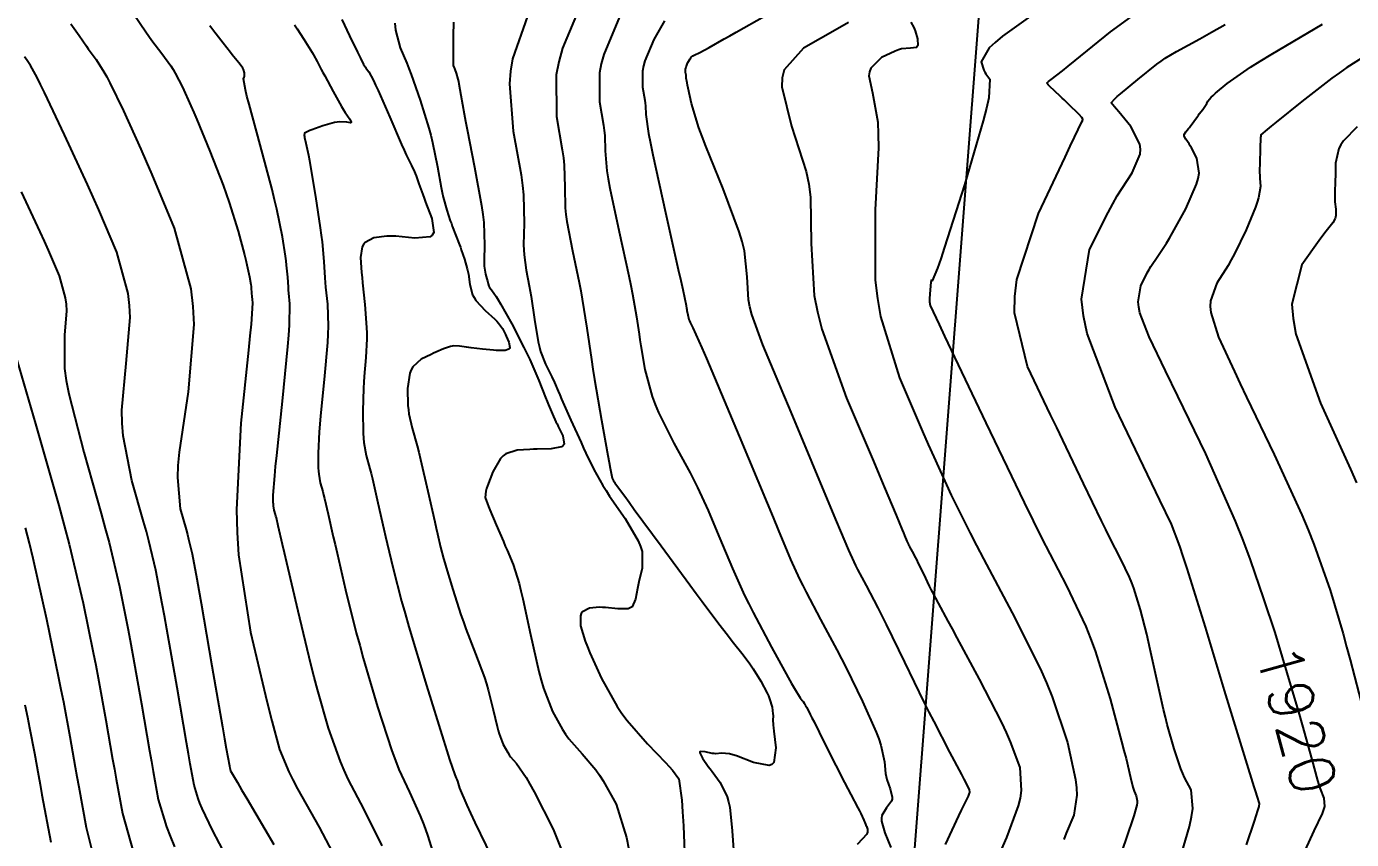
# Model space of a CAD drawing. Header units: metres. Extents: x 837476 to 838477, y 1189012 to 1191014.
# Drawn here: x 838122.8 to 838235.9, y 1189574.2 to 1189643.6 of the extents above; entities that cross this region are included whole.
import ezdxf

# ---------------------------------------------------------------- set-up
doc = ezdxf.new("R2010")
doc.units = ezdxf.units.M
doc.header["$LTSCALE"] = 0.3
for name, color, linetype in [('CORREDORVIA', 94, 'Continuous'), ('COTAS 10', 1, 'Continuous'), ('COTAS INT', 252, 'Continuous')]:
    doc.layers.add(name, color=color, linetype=linetype)
doc.styles.get("Standard").update_dxf_attribs({"font": 'simplex.shx'})

msp = doc.modelspace()

# ---------------------------------------------------------------- linework, layer by layer
at = {"layer": 'CORREDORVIA'}
msp.add_lwpolyline([(837910.676, 1191000.965), (838246.889, 1191005.3), (838347.391, 1190870.925), (838423.516, 1190628.699), (838450.215, 1190473.685), (838321.32, 1190375.615), (838242.09, 1190297.633), (838236.889, 1190068.622), (838166.593, 1189160.17), (837860.483, 1189307.124), (837593.191, 1189234.399), (837744.487, 1189686.609), (837700.859, 1189887.9), (837671.347, 1190075.087), (837676.273, 1190181.696), (837885.383, 1190229.429), (837983.184, 1190344.12), (837817.554, 1190502.187), (837798.033, 1190660.17), (837963.574, 1190795.982)], close=True, dxfattribs=at)
at = {"layer": 'COTAS 10'}
for points in [[(838165.552, 1189644.476), (838164.265, 1189640.84), (838164.093, 1189639.787), (838164, 1189638.714), (838164.33, 1189634.671), (838164.988, 1189630.925), (838165.103, 1189630.038), (838165.189, 1189629.217), (838165.255, 1189626.795), (838165.206, 1189624.968), (838165.218, 1189624.521), (838165.243, 1189624.101), (838165.425, 1189622.796), (838165.69, 1189621.458), (838165.766, 1189621.016), (838165.843, 1189620.543), (838166.132, 1189618.576), (838166.456, 1189616.674), (838166.555, 1189616.241), (838166.659, 1189615.849), (838167.072, 1189614.773), (838167.457, 1189614.042), (838167.545, 1189613.867), (838167.624, 1189613.705), (838167.84, 1189613.217), (838168.153, 1189612.476), (838168.293, 1189612.154), (838168.456, 1189611.78), (838169.24, 1189610.007), (838170.108, 1189608.081), (838170.325, 1189607.611), (838170.532, 1189607.169), (838171.196, 1189605.798), (838171.969, 1189604.432), (838172.245, 1189603.991), (838172.548, 1189603.525), (838173.866, 1189601.615), (838175, 1189599.697), (838175.187, 1189599.224), (838175.32, 1189598.776), (838175.339, 1189597.371), (838175.045, 1189596.209), (838174.979, 1189595.915), (838174.92, 1189595.633), (838174.766, 1189594.714), (838174.466, 1189594.076), (838174.315, 1189593.971), (838174.135, 1189593.896), (838173.242, 1189593.885), (838172.214, 1189594.012), (838171.949, 1189594.024), (838171.692, 1189594.026), (838170.836, 1189593.951), (838170.232, 1189593.637), (838170.134, 1189593.488), (838170.066, 1189593.312), (838170.074, 1189592.454), (838170.472, 1189591.133), (838170.651, 1189590.666), (838170.86, 1189590.155), (838171.864, 1189587.942), (838173.194, 1189585.567), (838173.608, 1189584.953), (838174.043, 1189584.359), (838175.781, 1189582.374), (838177.33, 1189580.785), (838177.646, 1189580.44), (838177.913, 1189580.137), (838178.47, 1189579.386), (838178.71, 1189577.561), (838178.778, 1189576.58), (838178.846, 1189575.392), (838179.097, 1189569.386)], [(838153.117, 1189573.681), (838151.605, 1189576.759), (838150.226, 1189579.369), (838149.886, 1189580.118), (838149.565, 1189580.877), (838148.557, 1189583.711), (838147.617, 1189587.013), (838147.339, 1189588.067), (838147.052, 1189589.182), (838145.951, 1189593.711), (838144.99, 1189597.823), (838144.792, 1189598.674), (838144.623, 1189599.4), (838144.257, 1189600.985), (838144.1, 1189601.66), (838144.063, 1189601.813), (838144.028, 1189601.952), (838143.924, 1189602.33), (838143.857, 1189602.695), (838143.845, 1189602.824), (838143.836, 1189602.967), (838143.829, 1189603.586), (838143.957, 1189605.244), (838144.034, 1189606.041), (838144.128, 1189606.985), (838144.617, 1189611.617), (838145.084, 1189616.293), (838145.164, 1189617.265), (838145.223, 1189618.097), (838145.258, 1189619.936), (838145.166, 1189620.846), (838145.144, 1189621.092), (838145.124, 1189621.336), (838145.067, 1189622.195), (838144.971, 1189623.238), (838144.927, 1189623.598), (838144.875, 1189623.989), (838144.623, 1189625.655), (838144.146, 1189627.994), (838143.952, 1189628.809), (838143.73, 1189629.696), (838142.708, 1189633.501), (838141.762, 1189636.966), (838141.59, 1189637.638), (838141.456, 1189638.185), (838141.294, 1189639.125), (838141.362, 1189639.281), (838141.373, 1189639.334), (838141.381, 1189639.391), (838141.38, 1189639.635), (838141.291, 1189639.932), (838141.244, 1189640.023), (838141.186, 1189640.119), (838140.894, 1189640.496), (838140.47, 1189641), (838140.329, 1189641.174), (838140.178, 1189641.364), (838139.544, 1189642.179), (838138.968, 1189642.931), (838138.853, 1189643.081), (838138.756, 1189643.206), (838138.504, 1189643.531), (838138.472, 1189643.575), (838138.42, 1189643.651)], [(838192.96, 1189643.938), (838191.995, 1189643.391), (838189.092, 1189641.748), (838187.467, 1189639.893), (838187.297, 1189639.208), (838187.249, 1189638.449), (838188.087, 1189635.085), (838189.336, 1189631.21), (838189.547, 1189630.128), (838189.699, 1189629.042), (838189.758, 1189625.085), (838190.026, 1189620.638), (838190.309, 1189619.243), (838190.683, 1189617.776), (838192.786, 1189611.886), (838195.074, 1189606.487), (838195.564, 1189605.33), (838195.991, 1189604.319), (838197.014, 1189601.886), (838197.531, 1189600.649), (838197.639, 1189600.391), (838197.731, 1189600.169), (838197.938, 1189599.676), (838198.07, 1189599.387), (838198.116, 1189599.294), (838198.166, 1189599.196), (838198.378, 1189598.797), (838198.671, 1189598.237), (838198.771, 1189598.038), (838198.88, 1189597.82), (838199.341, 1189596.872), (838199.849, 1189595.835), (838199.987, 1189595.561), (838200.124, 1189595.292), (838200.608, 1189594.368), (838201.433, 1189592.836), (838201.785, 1189592.184), (838202.19, 1189591.433), (838204.1, 1189587.897), (838206.008, 1189584.197), (838206.413, 1189583.342), (838206.764, 1189582.56), (838207.582, 1189580.35), (838207.692, 1189578.383), (838207.595, 1189577.754), (838207.443, 1189577.09), (838206.438, 1189574.389), (838205.202, 1189571.599)], [(838231.624, 1189572.591), (838232.72, 1189574.958), (838233.426, 1189576.437), (838233.537, 1189576.759), (838233.611, 1189577.042), (838233.572, 1189577.749), (838233.244, 1189578.533), (838233.135, 1189578.865), (838233.019, 1189579.247), (838232.534, 1189581.041), (838231.722, 1189583.992), (838231.4, 1189585.103), (838231.036, 1189586.341), (838229.369, 1189591.874), (838228.398, 1189594.759), (838227.279, 1189598.083), (838226.648, 1189599.748), (838225.995, 1189601.389), (838223.445, 1189607.117), (838221.062, 1189612.042), (838220.012, 1189614.21), (838218.607, 1189617.117), (838217.835, 1189619.159), (838217.734, 1189619.648), (838217.682, 1189620.104), (838217.903, 1189621.475), (838218.456, 1189622.565), (838218.614, 1189622.843), (838218.774, 1189623.111), (838219.366, 1189623.995), (838220.1, 1189625.114), (838220.349, 1189625.53), (838220.618, 1189625.992), (838221.755, 1189628.045), (838222.671, 1189630.139), (838222.8, 1189630.626), (838222.875, 1189631.074), (838222.7, 1189632.359), (838222.233, 1189633.232), (838222.125, 1189633.42), (838222.026, 1189633.585), (838221.746, 1189633.986), (838221.613, 1189634.233), (838221.606, 1189634.3), (838221.612, 1189634.366), (838221.744, 1189634.603), (838221.981, 1189634.88), (838222.053, 1189634.971), (838222.128, 1189635.069), (838222.424, 1189635.476), (838222.733, 1189635.911), (838222.818, 1189636.025), (838222.901, 1189636.138), (838223.197, 1189636.524), (838223.442, 1189636.857), (838223.494, 1189636.936), (838223.538, 1189637.009), (838223.638, 1189637.227), (838223.923, 1189637.567), (838224.083, 1189637.717), (838224.279, 1189637.892), (838225.283, 1189638.728), (838227.283, 1189640.11), (838228.108, 1189640.63), (838229.05, 1189641.208), (838233.43, 1189643.79)], [(838121.729, 1189615.816), (838123.535, 1189609.674), (838125.532, 1189602.721), (838125.992, 1189601.016), (838126.413, 1189599.407), (838127.599, 1189594.39), (838128.458, 1189590.183), (838128.673, 1189589.085), (838128.878, 1189588.015), (838129.534, 1189584.39), (838130.111, 1189581.076), (838130.266, 1189580.203), (838130.418, 1189579.348), (838130.953, 1189576.42), (838131.862, 1189573.198)]]:
    msp.add_lwpolyline(points, dxfattribs=at)
at = {"layer": 'COTAS INT'}
for points in [[(838170.473, 1189646.393), (838168.525, 1189641.741), (838168.209, 1189640.579), (838167.99, 1189639.471), (838168.008, 1189635.922), (838168.512, 1189633.055), (838168.6, 1189632.376), (838168.666, 1189631.748), (838168.717, 1189629.895), (838168.762, 1189628.129), (838168.824, 1189627.555), (838168.908, 1189626.945), (838169.39, 1189624.436), (838169.955, 1189621.753), (838170.091, 1189621.034), (838170.219, 1189620.325), (838170.605, 1189617.847), (838170.998, 1189615.177), (838171.129, 1189614.347), (838171.271, 1189613.477), (838171.862, 1189610.006), (838172.402, 1189606.98), (838172.511, 1189606.39), (838172.601, 1189605.907), (838172.781, 1189605.062), (838172.837, 1189604.937), (838172.85, 1189604.909), (838172.861, 1189604.884), (838172.892, 1189604.819), (838172.945, 1189604.734), (838172.97, 1189604.697), (838173, 1189604.653), (838173.147, 1189604.446), (838173.837, 1189603.501), (838174.209, 1189602.993), (838174.661, 1189602.377), (838176.947, 1189599.26), (838179.392, 1189595.939), (838179.943, 1189595.194), (838180.44, 1189594.525), (838181.78, 1189592.741), (838182.694, 1189591.555), (838182.922, 1189591.263), (838183.139, 1189590.987), (838183.833, 1189590.122), (838184.461, 1189589.291), (838184.637, 1189589.037), (838184.814, 1189588.772), (838185.459, 1189587.728), (838186.003, 1189586.709), (838186.115, 1189586.46), (838186.211, 1189586.225), (838186.42, 1189585.496), (838186.495, 1189584.949), (838186.505, 1189584.829), (838186.512, 1189584.723), (838186.501, 1189584.455), (838186.514, 1189583.975), (838186.536, 1189583.736), (838186.566, 1189583.45), (838186.737, 1189582.033), (838186.582, 1189580.795), (838186.405, 1189580.621), (838186.17, 1189580.521), (838184.84, 1189580.772), (838183.38, 1189581.34), (838183.064, 1189581.44), (838182.785, 1189581.515), (838182.098, 1189581.579), (838181.619, 1189581.537), (838181.473, 1189581.546), (838181.321, 1189581.563), (838180.722, 1189581.697), (838180.296, 1189581.728), (838180.253, 1189581.68), (838180.242, 1189581.607), (838180.475, 1189581.142), (838180.977, 1189580.448), (838181.137, 1189580.231), (838181.305, 1189580.003), (838181.985, 1189579.091), (838182.593, 1189577.861), (838182.714, 1189577.432), (838182.816, 1189576.966), (838183.017, 1189574.962), (838183.186, 1189572.543)], [(838220.904, 1189571.338), (838222.068, 1189575.318), (838222.242, 1189576.149), (838222.351, 1189576.862), (838222.209, 1189578.456), (838221.643, 1189579.495), (838221.484, 1189579.858), (838221.325, 1189580.254), (838220.746, 1189581.956), (838220.165, 1189584.029), (838220.005, 1189584.659), (838219.846, 1189585.312), (838219.276, 1189587.874), (838218.718, 1189590.439), (838218.566, 1189591.095), (838218.416, 1189591.726), (838217.886, 1189593.81), (838217.312, 1189595.648), (838217.134, 1189596.124), (838216.949, 1189596.586), (838216.213, 1189598.137), (838215.244, 1189600.012), (838214.912, 1189600.679), (838214.553, 1189601.409), (838213.024, 1189604.579), (838211.249, 1189608.294), (838210.733, 1189609.368), (838210.207, 1189610.462), (838208.223, 1189614.579), (838207.119, 1189619.162), (838207.149, 1189620.55), (838207.324, 1189621.99), (838209.167, 1189627.622), (838211.435, 1189632.453), (838211.878, 1189633.388), (838212.241, 1189634.149), (838212.881, 1189635.444), (838212.949, 1189635.6), (838212.952, 1189635.642), (838212.947, 1189635.685), (838212.87, 1189635.836), (838212.651, 1189636.07), (838212.558, 1189636.165), (838212.45, 1189636.273), (838211.939, 1189636.77), (838211.357, 1189637.327), (838211.204, 1189637.472), (838211.054, 1189637.613), (838210.542, 1189638.09), (838210.145, 1189638.465), (838210.068, 1189638.541), (838210.006, 1189638.605), (838209.899, 1189638.738), (838209.946, 1189638.821), (838209.981, 1189638.854), (838210.025, 1189638.891), (838210.261, 1189639.06), (838211.218, 1189639.805), (838211.716, 1189640.206), (838212.315, 1189640.69), (838215.321, 1189643.142), (838219.278, 1189646.032)], [(838131.933, 1189644.656), (838132.942, 1189643.137), (838133.203, 1189642.761), (838133.458, 1189642.404), (838134.314, 1189641.277), (838135.078, 1189640.231), (838135.275, 1189639.925), (838135.464, 1189639.612), (838136.094, 1189638.422), (838136.808, 1189636.833), (838137.051, 1189636.268), (838137.313, 1189635.649), (838138.422, 1189632.964), (838139.543, 1189630.066), (838139.813, 1189629.313), (838140.066, 1189628.581), (838140.831, 1189626.118), (838141.377, 1189624.107), (838141.492, 1189623.66), (838141.59, 1189623.261), (838141.813, 1189622.217), (838141.912, 1189621.564), (838141.932, 1189621.411), (838141.949, 1189621.27), (838141.987, 1189620.861), (838142.009, 1189620.524), (838142.025, 1189620.332), (838142.062, 1189619.975), (838141.932, 1189618.187), (838141.836, 1189617.188), (838141.714, 1189615.971), (838141.057, 1189609.756), (838140.682, 1189602.369), (838140.738, 1189600.413), (838140.864, 1189598.496), (838141.897, 1189591.897), (838143.18, 1189586.502), (838143.464, 1189585.345), (838143.717, 1189584.334), (838144.373, 1189581.897), (838145.166, 1189579.977), (838145.506, 1189579.291), (838145.897, 1189578.539), (838147.745, 1189575.268), (838149.743, 1189571.48)], [(838209.479, 1189645.187), (838206.088, 1189642.769), (838205.457, 1189642.24), (838204.961, 1189641.77), (838204.283, 1189640.58), (838204.515, 1189639.87), (838204.593, 1189639.703), (838204.677, 1189639.55), (838205.026, 1189639.107), (838204.928, 1189637.508), (838204.729, 1189636.626), (838204.456, 1189635.553), (838202.848, 1189630.092), (838201.151, 1189624.758), (838200.821, 1189623.764), (838200.552, 1189622.98), (838200.087, 1189621.896), (838200.018, 1189621.951), (838199.999, 1189621.885), (838199.979, 1189621.785), (838199.908, 1189621.129), (838199.865, 1189620.385), (838199.863, 1189620.228), (838199.865, 1189620.093), (838199.908, 1189619.784), (838200.681, 1189618.148), (838201.143, 1189617.176), (838201.712, 1189615.979), (838204.662, 1189609.784), (838207.942, 1189602.986), (838208.719, 1189601.409), (838209.439, 1189599.964), (838211.566, 1189595.851), (838213.205, 1189592.397), (838213.618, 1189591.368), (838214.013, 1189590.308), (838215.292, 1189586.216), (838216.265, 1189582.573), (838216.468, 1189581.796), (838216.642, 1189581.12), (838217.029, 1189579.511), (838217.226, 1189578.69), (838217.279, 1189578.51), (838217.332, 1189578.35), (838217.521, 1189577.943), (838217.601, 1189577.514), (838217.586, 1189577.341), (838217.554, 1189577.143), (838217.304, 1189576.231), (838216.657, 1189574.302), (838216.375, 1189573.463)], [(838126.547, 1189643.81), (838127.263, 1189642.834), (838127.876, 1189641.909), (838128.036, 1189641.68), (838128.191, 1189641.463), (838128.712, 1189640.777), (838129.37, 1189639.734), (838129.611, 1189639.291), (838129.878, 1189638.781), (838131.055, 1189636.385), (838132.533, 1189633.129), (838132.991, 1189632.077), (838133.469, 1189630.961), (838135.368, 1189626.385), (838136.789, 1189621.201), (838136.966, 1189619.701), (838137.049, 1189618.172), (838136.564, 1189612.418), (838135.792, 1189607.272), (838135.694, 1189606.128), (838135.645, 1189605.104), (838135.884, 1189602.418), (838136.383, 1189600.68), (838136.498, 1189600.254), (838136.603, 1189599.852), (838136.9, 1189598.597), (838137.301, 1189596.462), (838137.472, 1189595.504), (838137.669, 1189594.387), (838138.597, 1189589.028), (838139.493, 1189583.831), (838139.67, 1189582.816), (838139.815, 1189581.984), (838140.082, 1189580.512), (838140.137, 1189580.28), (838140.149, 1189580.23), (838140.16, 1189580.187), (838140.188, 1189580.082), (838140.767, 1189579.076), (838141.125, 1189578.465), (838141.568, 1189577.709), (838143.885, 1189573.778)], [(838145.642, 1189643.739), (838145.752, 1189643.575), (838145.876, 1189643.387), (838146.446, 1189642.511), (838147.025, 1189641.591), (838147.155, 1189641.376), (838147.272, 1189641.177), (838147.583, 1189640.6), (838147.929, 1189639.927), (838148.067, 1189639.667), (838148.223, 1189639.375), (838148.941, 1189638.057), (838149.67, 1189636.763), (838149.833, 1189636.487), (838149.979, 1189636.247), (838150.367, 1189635.676), (838150.497, 1189635.431), (838150.481, 1189635.396), (838150.441, 1189635.376), (838150.111, 1189635.422), (838149.504, 1189635.46), (838149.291, 1189635.434), (838149.057, 1189635.392), (838148.051, 1189635.109), (838147.124, 1189634.778), (838146.941, 1189634.706), (838146.79, 1189634.642), (838146.508, 1189634.484), (838146.48, 1189634.291), (838146.488, 1189634.207), (838146.503, 1189634.108), (838146.614, 1189633.639), (838146.835, 1189632.603), (838146.919, 1189632.147), (838147.013, 1189631.617), (838147.434, 1189629.093), (838147.839, 1189626.413), (838147.922, 1189625.785), (838147.994, 1189625.207), (838148.148, 1189623.529), (838148.239, 1189622.148), (838148.271, 1189621.756), (838148.306, 1189621.36), (838148.454, 1189619.898), (838148.514, 1189618.008), (838148.492, 1189617.342), (838148.454, 1189616.616), (838148.178, 1189613.479), (838147.865, 1189610.359), (838147.803, 1189609.643), (838147.752, 1189608.991), (838147.657, 1189607.172), (838147.672, 1189605.934), (838147.689, 1189605.649), (838147.713, 1189605.389), (838147.848, 1189604.66), (838148.056, 1189603.904), (838148.126, 1189603.626), (838148.201, 1189603.32), (838148.515, 1189601.969), (838148.955, 1189600.043), (838149.109, 1189599.374), (838149.278, 1189598.646), (838150.006, 1189595.526), (838150.924, 1189591.861), (838151.213, 1189590.789), (838151.517, 1189589.693), (838152.742, 1189585.526), (838153.964, 1189581.777), (838154.267, 1189580.944), (838154.555, 1189580.199), (838155.465, 1189578.249), (838156.384, 1189576.241), (838156.677, 1189575.46), (838156.988, 1189574.581), (838158.249, 1189570.594)], [(838149.678, 1189644.179), (838150.345, 1189642.808), (838151.023, 1189641.413), (838151.163, 1189641.127), (838151.284, 1189640.883), (838151.548, 1189640.363), (838151.695, 1189640.121), (838151.742, 1189640.052), (838151.791, 1189639.982), (838151.989, 1189639.726), (838152.395, 1189638.973), (838152.575, 1189638.591), (838152.784, 1189638.134), (838153.785, 1189635.854), (838154.792, 1189633.535), (838155.006, 1189633.052), (838155.192, 1189632.639), (838155.628, 1189631.721), (838155.88, 1189631.199), (838155.95, 1189631.034), (838156.02, 1189630.861), (838156.272, 1189630.163), (838156.597, 1189629.251), (838156.712, 1189628.943), (838156.839, 1189628.611), (838157.386, 1189627.21), (838157.536, 1189626.005), (838157.412, 1189625.796), (838157.216, 1189625.641), (838155.909, 1189625.534), (838154.294, 1189625.687), (838153.904, 1189625.697), (838153.538, 1189625.692), (838152.424, 1189625.558), (838151.668, 1189625.162), (838151.529, 1189624.993), (838151.421, 1189624.797), (838151.282, 1189623.874), (838151.374, 1189622.594), (838151.412, 1189622.173), (838151.454, 1189621.723), (838151.651, 1189619.859), (838151.804, 1189617.918), (838151.819, 1189617.419), (838151.823, 1189616.938), (838151.739, 1189615.34), (838151.602, 1189613.733), (838151.573, 1189613.245), (838151.547, 1189612.739), (838151.486, 1189610.757), (838151.507, 1189608.901), (838151.534, 1189608.473), (838151.57, 1189608.084), (838151.772, 1189606.99), (838152.084, 1189605.855), (838152.189, 1189605.44), (838152.301, 1189604.98), (838152.772, 1189602.954), (838153.287, 1189600.686), (838153.427, 1189600.074), (838153.566, 1189599.469), (838154.06, 1189597.341), (838154.796, 1189594.541), (838155.088, 1189593.512), (838155.418, 1189592.373), (838156.927, 1189587.341), (838158.363, 1189582.678), (838158.648, 1189581.77), (838158.883, 1189581.029), (838159.325, 1189579.739), (838159.461, 1189579.44), (838159.505, 1189579.324), (838159.551, 1189579.193), (838159.739, 1189578.599), (838160.352, 1189577.136), (838160.667, 1189576.457), (838161.044, 1189575.659), (838162.928, 1189571.788)], [(838154.215, 1189643.875), (838154.279, 1189643.286), (838154.66, 1189641.777), (838155.225, 1189640.467), (838155.406, 1189640.005), (838155.597, 1189639.498), (838156.376, 1189637.309), (838157.117, 1189634.931), (838157.286, 1189634.307), (838157.438, 1189633.697), (838157.852, 1189631.617), (838158.161, 1189629.841), (838158.247, 1189629.422), (838158.333, 1189629.036), (838158.642, 1189627.905), (838158.951, 1189627.012), (838159.037, 1189626.776), (838159.122, 1189626.543), (838159.429, 1189625.743), (838159.728, 1189624.966), (838159.808, 1189624.749), (838159.887, 1189624.531), (838160.164, 1189623.734), (838160.395, 1189622.915), (838160.446, 1189622.682), (838160.491, 1189622.446), (838160.604, 1189621.573), (838160.853, 1189620.692), (838160.983, 1189620.452), (838161.14, 1189620.213), (838161.928, 1189619.36), (838162.739, 1189618.612), (838162.911, 1189618.438), (838163.06, 1189618.278), (838163.406, 1189617.822), (838163.607, 1189617.423), (838163.664, 1189617.3), (838163.722, 1189617.171), (838163.935, 1189616.658), (838164.02, 1189616.212), (838163.997, 1189616.126), (838163.953, 1189616.055), (838163.629, 1189615.933), (838163.053, 1189615.94), (838162.852, 1189615.951), (838162.632, 1189615.966), (838161.686, 1189616.051), (838160.74, 1189616.158), (838160.52, 1189616.187), (838160.318, 1189616.214), (838159.739, 1189616.309), (838159.251, 1189616.331), (838159.106, 1189616.314), (838158.957, 1189616.285), (838158.382, 1189616.097), (838157.722, 1189615.806), (838157.519, 1189615.713), (838157.306, 1189615.614), (838156.466, 1189615.212), (838155.739, 1189614.561), (838155.598, 1189614.306), (838155.483, 1189614.019), (838155.286, 1189612.708), (838155.333, 1189611.262), (838155.372, 1189610.889), (838155.422, 1189610.528), (838155.696, 1189609.32), (838156.113, 1189607.807), (838156.252, 1189607.253), (838156.402, 1189606.64), (838157.029, 1189603.938), (838157.619, 1189601.328), (838157.744, 1189600.774), (838157.854, 1189600.291), (838158.115, 1189599.156), (838158.368, 1189598.201), (838158.474, 1189597.833), (838158.594, 1189597.42), (838159.156, 1189595.551), (838159.857, 1189593.394), (838160.066, 1189592.798), (838160.28, 1189592.202), (838161.107, 1189590.058), (838161.866, 1189588.024), (838162.038, 1189587.499), (838162.193, 1189586.99), (838162.616, 1189585.288), (838162.938, 1189583.863), (838163.029, 1189583.528), (838163.122, 1189583.219), (838163.465, 1189582.319), (838163.853, 1189581.626), (838163.974, 1189581.447), (838164.101, 1189581.273), (838164.609, 1189580.693), (838165.42, 1189579.502), (838165.738, 1189578.944), (838166.097, 1189578.285), (838167.733, 1189575.081), (838169.29, 1189571.203)], [(838159.225, 1189643.956), (838159.201, 1189642.793), (838159.187, 1189641.848), (838159.205, 1189640.265), (838159.289, 1189640.07), (838159.316, 1189640.001), (838159.344, 1189639.925), (838159.46, 1189639.599), (838159.595, 1189639.091), (838159.635, 1189638.9), (838159.676, 1189638.688), (838159.837, 1189637.744), (838160.122, 1189636.142), (838160.241, 1189635.515), (838160.378, 1189634.81), (838161.022, 1189631.6), (838161.614, 1189628.312), (838161.719, 1189627.557), (838161.798, 1189626.869), (838161.872, 1189624.946), (838161.828, 1189623.663), (838161.833, 1189623.379), (838161.845, 1189623.126), (838161.95, 1189622.468), (838162.077, 1189622.06), (838162.103, 1189621.965), (838162.125, 1189621.877), (838162.169, 1189621.625), (838162.225, 1189621.424), (838162.255, 1189621.369), (838162.291, 1189621.315), (838162.47, 1189621.121), (838162.868, 1189620.558), (838163.042, 1189620.271), (838163.243, 1189619.927), (838164.198, 1189618.213), (838165.24, 1189616.205), (838165.496, 1189615.677), (838165.738, 1189615.161), (838166.496, 1189613.396), (838167.082, 1189611.926), (838167.216, 1189611.596), (838167.337, 1189611.298), (838167.675, 1189610.502), (838167.967, 1189609.866), (838168.06, 1189609.671), (838168.158, 1189609.466), (838168.557, 1189608.657), (838168.668, 1189607.959), (838168.585, 1189607.825), (838168.452, 1189607.716), (838167.561, 1189607.539), (838166.376, 1189607.518), (838166.059, 1189607.509), (838165.746, 1189607.498), (838164.654, 1189607.446), (838163.688, 1189607.122), (838163.454, 1189606.941), (838163.235, 1189606.719), (838162.566, 1189605.586), (838162.118, 1189604.405), (838162.039, 1189604.153), (838161.979, 1189603.933), (838161.924, 1189603.411), (838162.111, 1189602.864), (838162.203, 1189602.63), (838162.314, 1189602.358), (838162.862, 1189601.077), (838163.486, 1189599.632), (838163.646, 1189599.257), (838163.799, 1189598.894), (838164.304, 1189597.672), (838164.815, 1189596.057), (838164.972, 1189595.445), (838165.136, 1189594.761), (838165.787, 1189591.698), (838166.498, 1189588.545), (838166.701, 1189587.804), (838166.906, 1189587.12), (838167.664, 1189585.13), (838168.523, 1189583.596), (838168.791, 1189583.2), (838169.072, 1189582.816), (838170.195, 1189581.534), (838171.375, 1189580.144), (838171.692, 1189579.692), (838172.005, 1189579.211), (838173.102, 1189577.234), (838174, 1189574.382), (838174.188, 1189573.35)], [(838173.395, 1189644.432), (838172.045, 1189641.207), (838171.826, 1189640.401), (838171.674, 1189639.633), (838171.687, 1189637.173), (838172.036, 1189635.185), (838172.097, 1189634.715), (838172.143, 1189634.279), (838172.178, 1189632.994), (838172.318, 1189631.289), (838172.43, 1189630.589), (838172.573, 1189629.789), (838173.355, 1189626.076), (838174.185, 1189622.31), (838174.358, 1189621.478), (838174.508, 1189620.737), (838174.847, 1189618.819), (838175.068, 1189617.323), (838175.143, 1189616.848), (838175.225, 1189616.346), (838175.572, 1189614.314), (838176.186, 1189612.009), (838176.435, 1189611.336), (838176.719, 1189610.648), (838178.034, 1189608.035), (838179.418, 1189605.503), (838179.747, 1189604.866), (838180.052, 1189604.256), (838180.954, 1189602.286), (838181.726, 1189600.437), (838181.95, 1189599.905), (838182.177, 1189599.363), (838183.03, 1189597.333), (838184.076, 1189595.035), (838184.425, 1189594.324), (838184.799, 1189593.582), (838186.364, 1189590.633), (838187.796, 1189588.046), (838188.086, 1189587.531), (838188.33, 1189587.104), (838188.829, 1189586.29), (838189.001, 1189586.075), (838189.038, 1189586.025), (838189.072, 1189585.98), (838189.159, 1189585.85), (838189.229, 1189585.729), (838189.253, 1189585.689), (838189.278, 1189585.646), (838189.383, 1189585.467), (838189.683, 1189584.892), (838189.831, 1189584.599), (838190.007, 1189584.248), (838190.879, 1189582.501), (838191.869, 1189580.527), (838192.119, 1189580.034), (838192.359, 1189579.565), (838193.139, 1189578.061), (838193.745, 1189576.901), (838193.874, 1189576.647), (838193.987, 1189576.423), (838194.256, 1189575.858), (838194.403, 1189575.513), (838194.438, 1189575.429), (838194.472, 1189575.348), (838194.575, 1189575.096), (838194.566, 1189574.832), (838194.528, 1189574.744), (838194.475, 1189574.65), (838194.157, 1189574.256), (838193.681, 1189573.776)], [(838177.24, 1189644.073), (838176.318, 1189642.471), (838175.565, 1189640.673), (838175.443, 1189640.224), (838175.358, 1189639.795), (838175.365, 1189638.424), (838175.56, 1189637.316), (838175.594, 1189637.053), (838175.619, 1189636.811), (838175.639, 1189636.094), (838175.874, 1189634.45), (838176.036, 1189633.623), (838176.239, 1189632.633), (838177.32, 1189627.715), (838178.414, 1189622.867), (838178.626, 1189621.922), (838178.797, 1189621.148), (838179.088, 1189619.791), (838179.127, 1189619.526), (838179.141, 1189619.442), (838179.155, 1189619.353), (838179.216, 1189618.994), (838179.325, 1189618.586), (838179.369, 1189618.467), (838179.419, 1189618.345), (838179.652, 1189617.883), (838180.424, 1189616.173), (838180.814, 1189615.264), (838181.28, 1189614.167), (838183.603, 1189608.635), (838185.993, 1189602.907), (838186.503, 1189601.687), (838186.947, 1189600.626), (838187.999, 1189598.114), (838188.771, 1189596.431), (838189.037, 1189595.892), (838189.327, 1189595.322), (838190.564, 1189593), (838191.958, 1189590.385), (838192.347, 1189589.63), (838192.737, 1189588.862), (838194.157, 1189585.978), (838195.311, 1189583.382), (838195.533, 1189582.796), (838195.714, 1189582.266), (838196.017, 1189580.833), (838196.11, 1189579.835), (838196.159, 1189579.581), (838196.218, 1189579.336), (838196.512, 1189578.529), (838196.682, 1189577.827), (838196.662, 1189577.647), (838196.613, 1189577.474), (838196.194, 1189576.901), (838195.801, 1189576.251), (838195.768, 1189576.03), (838195.768, 1189575.789), (838196.043, 1189574.771), (838196.572, 1189573.521)], [(838201.218, 1189573.793), (838202.377, 1189576.224), (838202.61, 1189576.711), (838202.804, 1189577.117), (838203.188, 1189577.909), (838203.285, 1189578.156), (838203.298, 1189578.217), (838203.306, 1189578.276), (838203.284, 1189578.462), (838202.991, 1189579.056), (838202.826, 1189579.371), (838202.626, 1189579.752), (838201.604, 1189581.669), (838200.249, 1189584.27), (838199.84, 1189585.081), (838199.415, 1189585.932), (838197.754, 1189589.334), (838196.181, 1189592.567), (838195.81, 1189593.311), (838195.469, 1189593.99), (838194.471, 1189595.898), (838193.746, 1189597.259), (838193.577, 1189597.593), (838193.421, 1189597.909), (838192.968, 1189598.895), (838192.264, 1189600.577), (838191.949, 1189601.332), (838191.581, 1189602.211), (838189.82, 1189606.432), (838187.898, 1189611.03), (838187.429, 1189612.148), (838186.988, 1189613.198), (838185.623, 1189616.432), (838184.698, 1189619.022), (838184.534, 1189619.667), (838184.409, 1189620.281), (838184.291, 1189622.236), (838184.063, 1189624.454), (838183.868, 1189625.233), (838183.617, 1189626.083), (838182.236, 1189629.748), (838180.758, 1189633.379), (838180.445, 1189634.207), (838180.175, 1189634.958), (838179.545, 1189637.031), (838179.26, 1189638.319), (838179.207, 1189638.576), (838179.164, 1189638.788), (838179.1, 1189639.194), (838179.096, 1189639.342), (838179.091, 1189639.392), (838179.084, 1189639.446), (838179.044, 1189639.675), (838179.042, 1189639.958), (838179.06, 1189640.046), (838179.085, 1189640.139), (838179.24, 1189640.51), (838179.431, 1189640.841), (838179.478, 1189640.908), (838179.523, 1189640.964), (838179.665, 1189641.081), (838179.953, 1189641.222), (838180.09, 1189641.294), (838180.251, 1189641.38), (838181.04, 1189641.808), (838182.343, 1189642.531), (838182.828, 1189642.804), (838183.367, 1189643.107), (838185.765, 1189644.462)], [(838198.278, 1189643.973), (838198.515, 1189643.521), (838198.577, 1189643.371), (838198.637, 1189643.211), (838198.842, 1189642.546), (838198.87, 1189641.975), (838198.819, 1189641.875), (838198.742, 1189641.8), (838198.254, 1189641.738), (838197.475, 1189641.677), (838197.215, 1189641.602), (838196.935, 1189641.502), (838195.768, 1189640.934), (838194.863, 1189640.029), (838194.749, 1189639.717), (838194.695, 1189639.379), (838194.993, 1189637.934), (838195.446, 1189635.417), (838195.489, 1189634.402), (838195.496, 1189633.248), (838195.225, 1189627.934), (838195.235, 1189621.958), (838195.419, 1189620.386), (838195.683, 1189618.852), (838197.291, 1189613.611), (838199.261, 1189609.034), (838199.753, 1189607.917), (838200.221, 1189606.865), (838201.721, 1189603.611), (838203.337, 1189600.35), (838203.88, 1189599.294), (838204.465, 1189598.172), (838206.919, 1189593.566), (838209.301, 1189588.802), (838209.84, 1189587.58), (838210.327, 1189586.401), (838211.651, 1189582.492), (838212.33, 1189579.332), (838212.411, 1189578.624), (838212.445, 1189577.988), (838212.182, 1189576.296), (838211.541, 1189574.746), (838211.338, 1189574.2)], [(838226.934, 1189573.76), (838227.614, 1189575.766), (838227.908, 1189576.687), (838227.96, 1189576.869), (838227.999, 1189577.019), (838228.036, 1189577.294), (838227.828, 1189577.907), (838227.714, 1189578.269), (838227.575, 1189578.714), (838226.867, 1189581.018), (838225.062, 1189586.938), (838223.417, 1189592.328), (838221.86, 1189597.33), (838221.527, 1189598.36), (838221.236, 1189599.235), (838220.538, 1189601.111), (838219.54, 1189603.174), (838215.704, 1189611.111), (838213.324, 1189617.407), (838213.014, 1189618.915), (838212.854, 1189620.321), (838213.535, 1189624.549), (838215.105, 1189627.723), (838215.505, 1189628.465), (838215.89, 1189629.148), (838217.158, 1189631.119), (838217.854, 1189632.689), (838217.878, 1189633.118), (838217.83, 1189633.546), (838217.049, 1189635.071), (838216.027, 1189636.299), (838215.827, 1189636.538), (838215.662, 1189636.734), (838215.367, 1189637.078), (838215.678, 1189637.422), (838215.897, 1189637.617), (838216.172, 1189637.857), (838217.644, 1189639.084), (838219.275, 1189640.368), (838219.65, 1189640.644), (838219.993, 1189640.884), (838220.958, 1189641.464), (838222.947, 1189642.548), (838223.937, 1189643.107), (838225.116, 1189643.777)], [(838237.562, 1189641.406), (838235.493, 1189640.091), (838234.864, 1189639.651), (838234.211, 1189639.178), (838231.648, 1189637.196), (838229.456, 1189635.424), (838229.037, 1189635.082), (838228.7, 1189634.806), (838228.158, 1189634.348), (838228.146, 1189634.256), (838228.142, 1189634.21), (838228.138, 1189634.155), (838228.121, 1189633.882), (838228.1, 1189633.408), (838228.094, 1189633.227), (838228.087, 1189633.023), (838228.062, 1189632.106), (838228.053, 1189631.127), (838228.057, 1189630.885), (838228.064, 1189630.655), (838228.113, 1189629.93), (838227.967, 1189628.975), (838227.852, 1189628.6), (838227.704, 1189628.177), (838226.899, 1189626.253), (838225.897, 1189624.193), (838225.625, 1189623.686), (838225.355, 1189623.206), (838224.402, 1189621.698), (838223.852, 1189620.179), (838223.836, 1189619.692), (838223.88, 1189619.176), (838224.532, 1189617.07), (838225.893, 1189614.141), (838226.383, 1189613.106), (838226.922, 1189611.973), (838229.281, 1189607.07), (838231.648, 1189601.924), (838232.193, 1189600.637), (838232.69, 1189599.41), (838234.084, 1189595.478), (838235.173, 1189591.758), (838235.478, 1189590.665), (838235.784, 1189589.545), (838236.9, 1189585.273)], [(838139.849, 1189572.726), (838138.646, 1189575.008), (838137.76, 1189576.872), (838137.576, 1189577.306), (838137.419, 1189577.704), (838137.076, 1189578.843), (838136.751, 1189580.675), (838136.606, 1189581.51), (838136.437, 1189582.486), (838135.626, 1189587.195), (838134.757, 1189592.157), (838134.551, 1189593.292), (838134.361, 1189594.325), (838133.799, 1189597.195), (838133.206, 1189599.703), (838132.996, 1189600.508), (838132.766, 1189601.36), (838131.768, 1189604.837), (838131.006, 1189608.675), (838130.925, 1189609.755), (838130.901, 1189610.843), (838131.281, 1189614.837), (838131.61, 1189618.755), (838131.554, 1189619.796), (838131.434, 1189620.818), (838130.466, 1189624.348), (838128.94, 1189627.953), (838128.468, 1189629.022), (838127.975, 1189630.122), (838126.015, 1189634.348), (838124.292, 1189637.95), (838123.948, 1189638.656), (838123.662, 1189639.236), (838123.109, 1189640.277), (838122.923, 1189640.522), (838122.868, 1189640.6), (838122.811, 1189640.681), (838122.592, 1189641.011)], [(838236.374, 1189635.031), (838235.21, 1189633.843), (838234.988, 1189633.507), (838234.809, 1189633.169), (838234.525, 1189631.923), (838234.517, 1189630.79), (838234.512, 1189630.523), (838234.507, 1189630.276), (838234.477, 1189629.551), (838234.466, 1189628.954), (838234.471, 1189628.787), (838234.48, 1189628.619), (838234.545, 1189628.007), (838234.561, 1189627.454), (838234.54, 1189627.324), (838234.507, 1189627.203), (838234.298, 1189626.85), (838233.721, 1189626.121), (838233.456, 1189625.763), (838233.147, 1189625.338), (838231.653, 1189623.241), (838230.809, 1189619.887), (838230.909, 1189618.669), (838231.155, 1189617.327), (838233.248, 1189611.437), (838235.797, 1189605.823), (838236.331, 1189604.655)], [(838122.312, 1189629.495), (838123.912, 1189626.072), (838124.28, 1189625.263), (838124.617, 1189624.515), (838125.564, 1189622.312), (838126.078, 1189620.435), (838126.142, 1189619.892), (838126.172, 1189619.338), (838125.997, 1189617.255), (838126.009, 1189614.414), (838126.157, 1189613.383), (838126.368, 1189612.245), (838127.651, 1189607.255), (838129.149, 1189602.041), (838129.494, 1189600.762), (838129.81, 1189599.555), (838130.699, 1189595.792), (838131.409, 1189592.254), (838131.612, 1189591.189), (838131.817, 1189590.086), (838132.58, 1189585.792), (838133.274, 1189581.781), (838133.436, 1189580.856), (838133.585, 1189580.011), (838134.015, 1189577.632), (838134.717, 1189575.299), (838135.038, 1189574.485), (838135.414, 1189573.597)], [(838128.83, 1189571.444), (838127.892, 1189575.209), (838127.252, 1189578.684), (838127.095, 1189579.549), (838126.948, 1189580.371), (838126.488, 1189582.987), (838125.938, 1189585.944), (838125.734, 1189586.981), (838125.507, 1189588.113), (838124.498, 1189592.987), (838123.337, 1189598.182), (838123.013, 1189599.515), (838122.689, 1189600.802)], [(838122.625, 1189585.713), (838122.842, 1189584.656), (838123.027, 1189583.737), (838123.442, 1189581.585), (838123.784, 1189579.666), (838123.925, 1189578.896), (838124.085, 1189578.021), (838124.83, 1189573.997)]]:
    msp.add_lwpolyline(points, dxfattribs=at)

# ---------------------------------------------------------------- texts
at = {"layer": 'COTAS 10', "insert": (838227.662, 1189590.26), "char_height": 3.8, "attachment_point": 7, "rotation": 285.35238}
msp.add_mtext('1920', dxfattribs=at)

doc.saveas('drawing.dxf')
